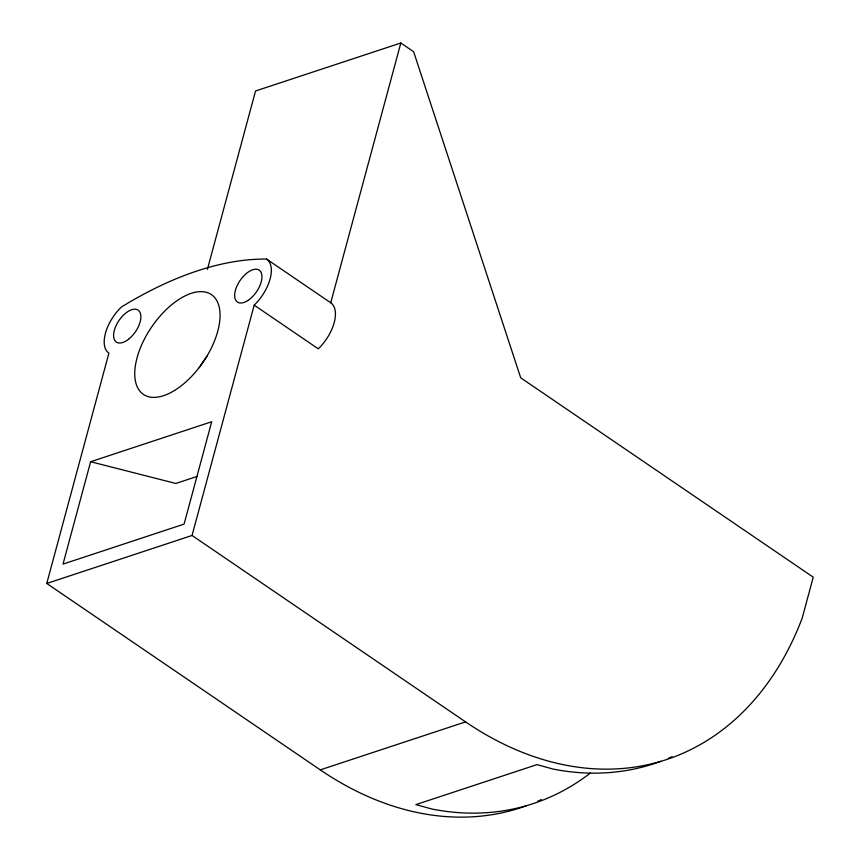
<?xml version="1.0" encoding="UTF-8"?>
<svg xmlns="http://www.w3.org/2000/svg" width="860" height="860" viewBox="0 0 860 860"><rect width="100%" height="100%" fill="white"/><g stroke="black" fill="none" stroke-linecap="round" stroke-linejoin="round"><path stroke-width="1.29" d="M526.46 805.745A370.294 263.02 71.7 0 1 320.275 769.872L46.762 583.456L108.908 353.137A32.723 16.888 -55.7 0 1 121.335 307.074A418.143 215.785 -55.7 0 1 266.622 259.086L330.724 302.774A32.723 16.888 -55.7 0 1 318.297 348.837L254.195 305.149A32.723 16.888 -55.7 0 0 266.622 259.086M90.633 461.734L63.016 564.106L184.083 524.116L211.7 421.744L90.633 461.734L175.849 483.46L197.51 476.3M207.41 269.341L255.538 90.988L400.825 43L413.638 51.74L520.708 377.809L813.237 577.178L802.208 618.061A370.294 263.02 71.7 0 1 465.561 721.884L320.275 769.872M46.762 583.456L192.049 535.468L254.195 305.149M330.724 302.774L400.825 43M192.049 535.468L465.561 721.884M541.348 799.574A370.294 263.02 71.7 0 1 537.672 801.24M199.283 367.629A60.383 31.164 -55.7 0 1 207.464 355.717M590.347 773.075A370.294 263.02 71.7 0 1 432.021 809.056L415.896 804.616L536.973 764.626L553.098 769.066A370.294 263.02 71.7 0 0 660.888 761.283M672.079 756.703A370.294 263.02 71.7 0 1 668.381 758.316M174.516 390.483A60.383 31.164 -55.7 0 0 215.709 298.882A60.383 31.164 -55.7 0 0 141.997 344.129A60.383 31.164 -55.7 0 0 174.516 390.483M247.884 300.505A19.318 9.976 -55.7 0 0 260.322 271.212A19.318 9.976 -55.7 0 0 236.694 286.627A19.318 9.976 -55.7 0 0 247.884 300.505M128.591 339.227A19.318 9.976 -55.7 0 0 138.32 310.288A19.318 9.976 -55.7 0 0 114.788 328.81A19.318 9.976 -55.7 0 0 128.591 339.227"/></g></svg>
